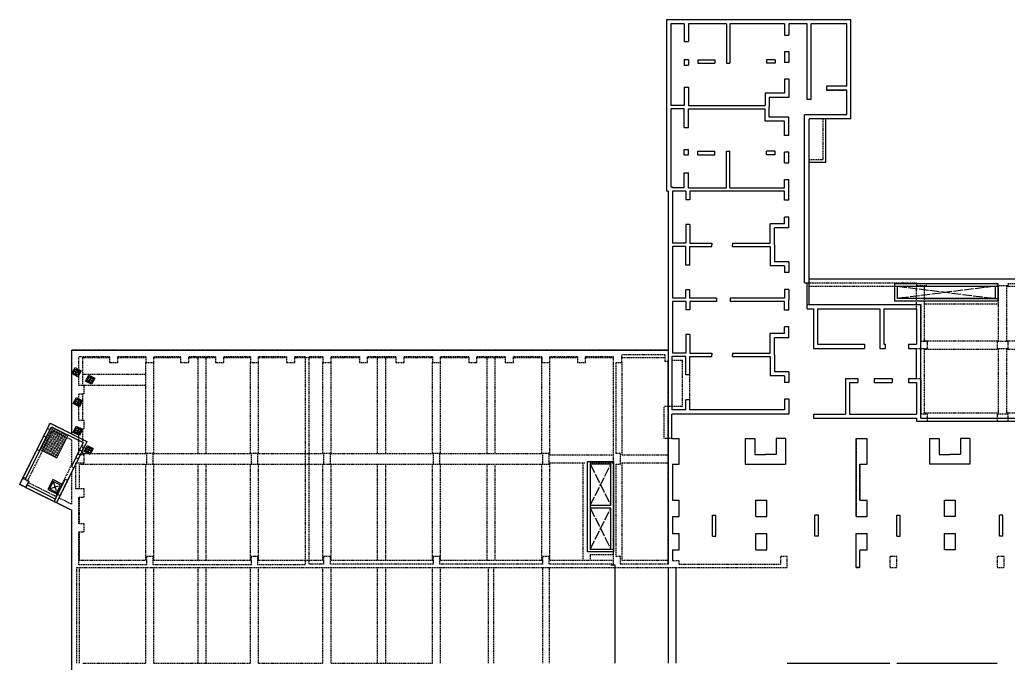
# Model space of a CAD drawing. Header units: millimetres. Extents: x 317501 to 2277231, y -321722 to 1186893.
# Drawn here: x 1943911 to 2016172, y 836528 to 883588 of the extents above; entities that cross this region are included whole.
import ezdxf

# ---------------------------------------------------------------- set-up
doc = ezdxf.new("R2010")
doc.units = ezdxf.units.MM
doc.header["$LTSCALE"] = 57
doc.linetypes.add('XS-지하주차장$0$DDOT', pattern=[14, 12, -1, 0, -1])
doc.linetypes.add('XS-지하주차장$0$HID', pattern=[2.3, 1.5, -0.8])
for name, color, linetype in [('XS-지하주차장$0$A-STL', 3, 'Continuous'), ('XS-지하주차장$0$AWG', 5, 'XS-지하주차장$0$HID'), ('XS-지하주차장$0$B', 9, 'XS-지하주차장$0$HID'), ('XS-지하주차장$0$CROSS', 15, 'Continuous'), ('XS-지하주차장$0$DA', 7, 'XS-지하주차장$0$HID'), ('XS-지하주차장$0$DA-PIT', 40, 'Continuous'), ('XS-지하주차장$0$EL7', 7, 'Continuous'), ('XS-지하주차장$0$G', 4, 'XS-지하주차장$0$HID'), ('XS-지하주차장$0$GG', 4, 'Continuous'), ('XS-지하주차장$0$OPEN', 9, 'XS-지하주차장$0$DDOT'), ('XS-지하주차장$0$PL', 7, 'Continuous'), ('XS-지하주차장$0$SLAB', 3, 'Continuous'), ('XS-지하주차장$0$W1', 2, 'Continuous'), ('XS-지하주차장$0$W1-H', 11, 'XS-지하주차장$0$HID'), ('XS-지하주차장$0$W11', 40, 'Continuous'), ('XS-지하주차장$0$WG', 6, 'XS-지하주차장$0$HID'), ('XS-지하주차장$0$점검구', 7, 'Continuous')]:
    doc.layers.add(name, color=color, linetype=linetype)
doc.layers.add('XS-지하주차장$0$DEFPOINT', color=144, linetype='Continuous', plot=False)

# ---------------------------------------------------------------- blocks, each defined once
blk = doc.blocks.new('XS-지하주차장$0$B1-W')
at = {"layer": 'XS-지하주차장$0$W1-H'}
for p, q in [((42780, 153270), (42780, 140730)), ((56255, 153270), (42780, 153270)), ((56255, 146020), (56255, 153270)), ((43080, 152970), (43080, 146995)), ((44065, 152970), (43080, 152970)), ((44065, 152970), (44065, 151670)), ((44365, 152970), (44365, 151670)), ((47160, 152970), (44365, 152970)), ((47160, 152970), (47160, 150090)), ((47410, 152970), (47410, 150090)), ((51405, 152970), (47410, 152970)), ((51405, 152970), (51405, 152155)), ((53055, 152970), (51705, 152970)), ((51705, 152970), (51705, 152155)), ((53055, 147430), (53055, 152970)), ((53355, 147430), (53355, 152970)), ((55955, 152970), (53355, 152970)), ((55955, 148420), (55955, 152970)), ((51405, 152155), (51705, 152155)), ((44065, 151670), (44365, 151670)), ((44065, 150360), (44065, 149960)), ((44065, 150360), (44365, 150360)), ((44365, 150360), (44365, 149960)), ((45065, 150340), (46300, 150340)), ((45065, 150340), (45065, 150090)), ((46300, 150340), (46300, 150090)), ((50705, 150340), (50075, 150340)), ((50075, 150340), (50075, 150090)), ((50705, 150340), (50705, 150090)), ((51405, 150945), (51705, 150945)), ((51405, 150945), (51405, 150145)), ((51705, 150945), (51705, 150145)), ((44065, 149960), (44365, 149960)), ((45065, 150090), (46300, 150090)), ((47160, 150090), (47410, 150090)), ((50705, 150090), (50075, 150090)), ((51705, 150145), (51405, 150145)), ((51705, 148925), (51405, 148925)), ((51405, 148925), (51405, 147895)), ((51705, 148925), (51705, 147595)), ((44065, 148350), (44065, 146995)), ((44065, 148350), (44365, 148350)), ((44365, 148350), (44365, 146995)), ((55955, 148420), (54465, 148420)), ((54465, 148420), (54465, 148120)), ((49985, 147895), (49985, 146995)), ((51405, 147895), (49985, 147895)), ((50285, 147595), (50285, 146870)), ((51705, 147595), (50285, 147595)), ((53355, 147430), (53055, 147430)), ((54465, 148120), (55955, 148120)), ((55955, 146320), (55955, 148120)), ((44065, 146995), (43080, 146995)), ((43080, 146745), (43080, 141030)), ((44065, 146745), (43080, 146745)), ((44065, 145390), (44065, 146745)), ((44365, 146995), (49985, 146995)), ((44365, 146745), (49985, 146745)), ((44365, 145390), (44365, 146745)), ((49985, 145845), (49985, 146745)), ((50285, 146145), (50285, 146870)), ((51705, 146145), (50285, 146145)), ((51705, 144815), (51705, 146145)), ((55955, 146320), (52845, 146320)), ((52845, 134035), (52845, 146320)), ((56255, 146020), (53195, 146020)), ((53195, 134335), (53195, 146020)), ((44065, 145390), (44365, 145390)), ((51405, 145845), (49985, 145845)), ((51405, 144815), (51405, 145845)), ((51705, 144815), (51405, 144815)), ((44065, 143380), (44065, 143780)), ((44065, 143780), (44365, 143780)), ((44065, 143380), (44365, 143380)), ((44365, 143380), (44365, 143780)), ((45065, 143650), (46300, 143650)), ((45065, 143400), (45065, 143650)), ((45065, 143400), (46300, 143400)), ((46300, 143400), (46300, 143650)), ((47160, 140980), (47160, 143650)), ((47160, 143650), (47410, 143650)), ((47410, 140980), (47410, 143650)), ((50705, 143650), (50075, 143650)), ((50075, 143400), (50075, 143650)), ((50705, 143400), (50075, 143400)), ((50705, 143400), (50705, 143650)), ((51705, 143595), (51405, 143595)), ((51405, 142795), (51405, 143595)), ((51705, 142795), (51705, 143595)), ((51405, 142795), (51705, 142795)), ((44065, 142070), (44365, 142070)), ((44065, 140980), (44065, 142070)), ((44365, 140980), (44365, 142070)), ((43200, 141030), (43080, 141030)), ((43200, 141030), (43200, 140980)), ((44065, 140980), (43200, 140980)), ((44365, 140980), (47160, 140980)), ((47410, 140980), (51405, 140980)), ((51405, 141585), (51705, 141585)), ((51405, 140980), (51405, 141585)), ((51705, 140830), (51705, 141585)), ((42900, 140730), (42780, 140730)), ((42900, 140730), (42900, 129110)), ((44185, 140730), (43200, 140730)), ((43200, 140730), (43200, 136935)), ((44185, 140730), (44185, 140100)), ((44485, 140730), (44485, 140100)), ((51405, 140730), (44485, 140730)), ((51405, 140065), (51405, 140730)), ((51705, 140065), (51705, 140830)), ((44485, 140100), (44185, 140100)), ((51705, 140065), (51405, 140065)), ((51405, 138355), (51405, 138845)), ((51705, 138845), (51405, 138845)), ((51705, 138055), (51705, 138845)), ((44485, 138290), (44185, 138290)), ((44185, 138290), (44185, 136935)), ((44485, 138290), (44485, 136935)), ((50355, 136935), (50355, 138355)), ((51405, 138355), (50355, 138355)), ((50655, 136810), (50655, 138055)), ((51705, 138055), (50655, 138055)), ((44185, 136935), (43200, 136935)), ((44185, 136685), (43200, 136685)), ((43200, 136685), (43200, 132915)), ((44185, 135330), (44185, 136685)), ((44485, 136935), (46085, 136935)), ((44485, 135330), (44485, 136685)), ((44485, 136685), (46085, 136685)), ((46085, 136935), (46085, 136810)), ((46085, 136685), (46085, 136810)), ((47585, 136935), (50355, 136935)), ((47585, 136935), (47585, 136810)), ((47585, 136685), (47585, 136810)), ((47585, 136685), (50355, 136685)), ((50355, 136685), (50355, 135265)), ((50655, 136810), (50655, 135565)), ((44485, 135330), (44185, 135330)), ((51405, 135265), (50355, 135265)), ((51705, 135565), (50655, 135565)), ((51405, 135265), (51405, 134775)), ((51705, 135565), (51705, 134775)), ((51705, 134775), (51405, 134775)), ((52845, 134035), (61055, 134035)), ((53195, 134335), (61055, 134335)), ((61055, 134335), (70630, 134335)), ((61055, 134035), (61055, 133835)), ((61055, 133835), (61755, 133835)), ((61755, 133985), (66950, 133985)), ((61755, 133985), (61755, 133835)), ((66950, 133985), (66950, 133835)), ((66950, 133835), (67750, 133835)), ((67750, 133985), (70130, 133985)), ((67750, 133835), (67750, 133985)), ((44485, 133520), (44185, 133520)), ((44185, 132915), (44185, 133520)), ((44485, 132915), (44485, 133520)), ((51405, 133555), (51405, 132915)), ((51705, 133555), (51405, 133555)), ((51705, 133555), (51705, 132790)), ((44185, 132915), (43200, 132915)), ((44185, 132665), (43200, 132665)), ((43200, 132665), (43200, 128895)), ((44185, 132665), (44185, 132060)), ((46430, 132915), (44485, 132915)), ((44485, 132665), (44485, 132060)), ((46430, 132665), (44485, 132665)), ((46430, 132915), (46430, 132665)), ((51405, 132915), (47430, 132915)), ((47430, 132915), (47430, 132665)), ((51405, 132665), (47430, 132665)), ((51405, 132025), (51405, 132665)), ((51705, 132025), (51705, 132790)), ((53055, 132435), (61355, 132435)), ((53055, 132135), (53055, 132435)), ((61355, 132435), (61355, 129735)), ((44485, 132060), (44185, 132060)), ((51705, 132025), (51405, 132025)), ((53055, 132135), (53505, 132135)), ((53505, 132135), (53505, 129235)), ((53805, 132135), (58355, 132135)), ((53805, 132135), (53805, 129535)), ((58355, 132135), (58355, 129235)), ((58655, 132135), (61055, 132135)), ((58655, 132135), (58655, 129535)), ((61055, 132135), (61055, 129535)), ((51405, 130315), (51405, 130805)), ((51705, 130805), (51405, 130805)), ((51705, 130015), (51705, 130805)), ((44485, 130250), (44185, 130250)), ((44185, 130250), (44185, 128895)), ((44485, 130250), (44485, 128895)), ((50355, 128895), (50355, 130315)), ((51405, 130315), (50355, 130315)), ((50655, 128770), (50655, 130015)), ((51705, 130015), (50655, 130015)), ((53805, 129535), (57245, 129535)), ((57245, 129535), (57245, 129235)), ((58655, 129535), (58780, 129535)), ((58780, 129235), (58780, 129535)), ((60450, 129535), (61055, 129535)), ((60450, 129535), (60450, 129235)), ((61855, 129735), (61355, 129735)), ((61855, 129235), (61855, 129735)), ((67750, 129735), (66950, 129735)), ((66950, 129735), (66950, 129235)), ((67750, 129235), (67750, 129735)), ((42900, 129110), (-700, 129110)), ((-700, 122980), (-700, 129110)), ((42650, 128760), (39500, 128760)), ((39500, 128210), (39500, 128760)), ((42650, 128760), (42650, 128310)), ((44185, 128645), (43150, 128645)), ((43150, 128645), (43150, 124735)), ((44185, 128895), (43200, 128895)), ((44185, 127290), (44185, 128645)), ((44485, 128895), (46085, 128895)), ((44485, 127290), (44485, 128645)), ((44485, 128645), (46085, 128645)), ((46085, 128895), (46085, 128770)), ((46085, 128645), (46085, 128770)), ((47585, 128895), (50355, 128895)), ((47585, 128895), (47585, 128770)), ((47585, 128645), (47585, 128770)), ((47585, 128645), (50355, 128645)), ((50355, 128645), (50355, 127225)), ((50655, 128770), (50655, 127525)), ((53505, 129235), (57245, 129235)), ((58355, 129235), (58780, 129235)), ((60450, 129235), (61355, 129235)), ((61355, 129235), (61855, 129235)), ((66950, 129235), (67750, 129235)), ((2050, 128610), (-200, 128610)), ((-200, 126510), (-200, 128610)), ((2050, 128610), (2050, 128210)), ((2050, 128210), (2650, 128210)), ((4700, 128610), (2650, 128610)), ((2650, 128210), (2650, 128610)), ((4700, 128610), (4700, 128210)), ((4700, 128210), (5300, 128210)), ((7250, 128610), (5300, 128610)), ((5300, 128210), (5300, 128610)), ((7250, 128610), (7250, 128210)), ((7250, 128210), (7850, 128210)), ((9800, 128610), (7850, 128610)), ((7850, 128210), (7850, 128610)), ((9800, 128610), (9800, 128210)), ((9800, 128210), (10400, 128210)), ((12350, 128610), (10400, 128610)), ((10400, 128210), (10400, 128610)), ((12350, 128610), (12350, 128210)), ((12350, 128210), (12950, 128210)), ((15000, 128610), (12950, 128610)), ((12950, 128210), (12950, 128610)), ((15000, 128610), (15000, 128210)), ((15000, 128210), (15600, 128210)), ((16350, 128610), (15600, 128610)), ((15600, 128210), (15600, 128610)), ((16350, 128610), (16350, 113410)), ((17650, 128610), (16650, 128610)), ((16650, 113460), (16650, 128610)), ((17650, 128610), (17650, 128210)), ((17650, 128210), (18250, 128210)), ((20315, 128610), (18250, 128610)), ((18250, 128210), (18250, 128610)), ((20315, 128610), (20315, 128210)), ((20315, 128210), (20915, 128210)), ((22985, 128610), (20915, 128610)), ((20915, 128210), (20915, 128610)), ((22985, 128610), (22985, 128210)), ((22985, 128210), (23585, 128210)), ((25650, 128610), (23585, 128610)), ((23585, 128210), (23585, 128610)), ((25650, 128610), (25650, 128210)), ((25650, 128210), (26250, 128210)), ((28315, 128610), (26250, 128610)), ((26250, 128210), (26250, 128610)), ((28315, 128610), (28315, 128210)), ((28315, 128210), (28915, 128210)), ((30985, 128610), (28915, 128610)), ((28915, 128210), (28915, 128610)), ((30985, 128610), (30985, 128210)), ((30985, 128210), (31585, 128210)), ((33650, 128610), (31585, 128610)), ((31585, 128210), (31585, 128610)), ((33650, 128610), (33650, 128210)), ((33650, 128210), (34250, 128210)), ((36250, 128610), (34250, 128610)), ((34250, 128210), (34250, 128610)), ((36250, 128610), (36250, 128210)), ((36250, 128210), (36850, 128210)), ((38900, 128610), (36850, 128610)), ((36850, 128210), (36850, 128610)), ((38900, 113460), (38900, 128610)), ((39100, 121560), (39100, 128210)), ((39100, 128210), (39500, 128210)), ((42650, 128310), (42900, 128310)), ((42900, 113460), (42900, 128310)), ((44485, 127290), (44185, 127290)), ((51405, 127225), (50355, 127225)), ((51705, 127525), (50655, 127525)), ((51405, 127225), (51405, 126735)), ((51705, 127525), (51705, 126735)), ((200, 126510), (-200, 126510)), ((200, 125910), (200, 126510)), ((51705, 126735), (51405, 126735)), ((55855, 127035), (55855, 124435)), ((55855, 127035), (56755, 127035)), ((56155, 126735), (56155, 124435)), ((56155, 126735), (56755, 126735)), ((56755, 127035), (56755, 126735)), ((57945, 127035), (59265, 127035)), ((57945, 127035), (57945, 126735)), ((57945, 126735), (59265, 126735)), ((59265, 127035), (59265, 126735)), ((60455, 127035), (61355, 127035)), ((60455, 127035), (60455, 126735)), ((60455, 126735), (61055, 126735)), ((61055, 126735), (61055, 124435)), ((61355, 127035), (61355, 124425)), ((-200, 123960), (-200, 125910)), ((-200, 125910), (200, 125910)), ((44485, 125480), (44185, 125480)), ((44185, 124735), (44185, 125480)), ((44485, 124735), (44485, 125480)), ((51405, 125515), (51405, 124735)), ((51705, 125515), (51405, 125515)), ((51705, 125515), (51705, 124735)), ((44185, 124735), (43150, 124735)), ((51705, 124435), (43150, 124435)), ((43150, 122635), (43150, 124435)), ((51405, 124735), (44485, 124735)), ((51705, 124735), (51705, 124435)), ((53505, 124435), (53505, 124135)), ((53505, 124435), (55855, 124435)), ((56155, 124435), (61055, 124435)), ((61855, 124425), (61355, 124425)), ((61855, 123925), (61855, 124425)), ((67750, 124425), (66950, 124425)), ((66950, 124425), (66950, 123925)), ((67750, 123925), (67750, 124425)), ((-4510, 119290), (-2286, 123767)), ((-2286, 123767), (-700, 122980)), ((200, 123960), (-200, 123960)), ((200, 123360), (200, 123960)), ((53505, 124135), (61055, 124135)), ((61055, 124135), (61055, 123925)), ((61055, 123925), (61855, 123925)), ((66950, 123925), (67750, 123925)), ((-3930, 119559), (-2105, 123231)), ((-2105, 123231), (-700, 122533)), ((-200, 121460), (-200, 123360)), ((-200, 123360), (200, 123360)), ((-700, 120778), (-700, 122533)), ((43150, 122635), (43700, 122635)), ((43700, 120775), (43700, 122635)), ((48525, 122635), (49225, 122635)), ((48525, 122635), (48525, 120775)), ((49225, 122635), (49225, 121475)), ((51475, 122635), (50775, 122635)), ((50775, 122635), (50775, 121475)), ((51475, 122635), (51475, 120775)), ((56640, 122635), (56640, 116940)), ((56640, 122635), (57440, 122635)), ((57440, 120775), (57440, 122635)), ((62005, 122635), (62005, 120775)), ((62005, 122635), (62705, 122635)), ((62705, 122635), (62705, 121475)), ((64955, 122635), (64255, 122635)), ((64255, 122635), (64255, 121475)), ((64955, 122635), (64955, 120775)), ((200, 121460), (-200, 121460)), ((200, 120860), (200, 121460)), ((5250, 121560), (4750, 121560)), ((4750, 121560), (4750, 120760)), ((5250, 120760), (5250, 121560)), ((12900, 121560), (12400, 121560)), ((12400, 121560), (12400, 120760)), ((12900, 120760), (12900, 121560)), ((18200, 121560), (17700, 121560)), ((17700, 121560), (17700, 120760)), ((18200, 120760), (18200, 121560)), ((26200, 121560), (25700, 121560)), ((25700, 121560), (25700, 120760)), ((26200, 120760), (26200, 121560)), ((34200, 121560), (33700, 121560)), ((33700, 121560), (33700, 120760)), ((34200, 120760), (34200, 121560)), ((39400, 121560), (39100, 121560)), ((39400, 120760), (39400, 121560)), ((49225, 121475), (50000, 121475)), ((50775, 121475), (50000, 121475)), ((62705, 121475), (63480, 121475)), ((64255, 121475), (63480, 121475)), ((-700, 120778), (-1869, 118424)), ((-400, 118960), (-400, 120860)), ((-400, 120860), (200, 120860)), ((4750, 120760), (5250, 120760)), ((12400, 120760), (12900, 120760)), ((17700, 120760), (18200, 120760)), ((25700, 120760), (26200, 120760)), ((33700, 120760), (34200, 120760)), ((39100, 114010), (39100, 120760)), ((39100, 120760), (39400, 120760)), ((43200, 120775), (43700, 120775)), ((43200, 120775), (43200, 118140)), ((48525, 120775), (51475, 120775)), ((56890, 120775), (56890, 118140)), ((56890, 120775), (57440, 120775)), ((64955, 120775), (62005, 120775)), ((-700, 120216), (-1646, 118313)), ((-700, 117843), (-700, 120216)), ((-4510, 119290), (-700, 117397)), ((-3884, 119425), (-1869, 118424)), ((200, 118960), (-400, 118960)), ((200, 118360), (200, 118960)), ((-1646, 118313), (-700, 117843)), ((-200, 116410), (-200, 118360)), ((-200, 118360), (200, 118360)), ((43200, 118140), (43700, 118140)), ((43700, 116940), (43700, 118140)), ((49300, 118140), (50100, 118140)), ((49300, 116940), (49300, 118140)), ((50100, 116940), (50100, 118140)), ((56890, 118140), (57440, 118140)), ((57440, 116940), (57440, 118140)), ((-700, 48240), (-700, 117397)), ((200, 116410), (-200, 116410)), ((200, 115810), (200, 116410)), ((43200, 116940), (43700, 116940)), ((43200, 116940), (43200, 115695)), ((46130, 115495), (46130, 117030)), ((46130, 117030), (46380, 117030)), ((46380, 115495), (46380, 117030)), ((49300, 116940), (50100, 116940)), ((53620, 115495), (53620, 117030)), ((53870, 117030), (53620, 117030)), ((53870, 115495), (53870, 117030)), ((56640, 116940), (57440, 116940)), ((59610, 115495), (59610, 117030)), ((59610, 117030), (59860, 117030)), ((59860, 115495), (59860, 117030)), ((67100, 115495), (67100, 117030)), ((67350, 117030), (67100, 117030)), ((67350, 115495), (67350, 117030)), ((-200, 113410), (-200, 115810)), ((-200, 115810), (200, 115810)), ((43200, 115695), (43700, 115695)), ((43700, 114495), (43700, 115695)), ((49300, 115695), (50100, 115695)), ((49300, 114495), (49300, 115695)), ((50100, 114495), (50100, 115695)), ((56640, 115695), (57440, 115695)), ((56640, 113210), (56640, 115695)), ((57440, 114495), (57440, 115695)), ((46130, 115495), (46380, 115495)), ((53870, 115495), (53620, 115495)), ((59610, 115495), (59860, 115495)), ((67350, 115495), (67100, 115495)), ((43200, 114495), (43700, 114495)), ((43200, 114495), (43200, 113710)), ((49300, 114495), (50100, 114495)), ((56890, 114495), (57440, 114495)), ((56890, 113210), (56890, 114495)), ((5250, 114010), (4750, 114010)), ((4750, 114010), (4750, 113410)), ((5250, 113410), (5250, 114010)), ((12900, 114010), (12400, 114010)), ((12400, 114010), (12400, 113410)), ((12900, 113410), (12900, 114010)), ((17700, 113460), (16650, 113460)), ((18200, 114010), (17700, 114010)), ((17700, 114010), (17700, 113460)), ((18200, 113460), (18200, 114010)), ((25700, 113460), (18200, 113460)), ((26200, 114010), (25700, 114010)), ((25700, 114010), (25700, 113460)), ((26200, 113460), (26200, 114010)), ((33700, 113460), (26200, 113460)), ((34200, 114010), (33700, 114010)), ((33700, 114010), (33700, 113460)), ((34200, 113460), (34200, 114010)), ((38900, 113460), (34200, 113460)), ((39400, 114010), (39100, 114010)), ((39400, 113460), (39400, 114010)), ((42900, 113460), (39400, 113460)), ((43700, 113710), (43200, 113710)), ((43700, 113460), (43700, 113710)), ((43700, 113460), (51100, 113460)), ((51600, 114010), (51100, 114010)), ((51100, 114010), (51100, 113460)), ((51600, 113210), (51600, 114010)), ((59600, 114010), (59100, 114010)), ((59100, 114010), (59100, 113210)), ((59600, 113210), (59600, 114010)), ((67450, 114010), (66950, 114010)), ((66950, 114010), (66950, 113210)), ((67450, 113210), (67450, 114010)), ((-350, 106210), (-350, 113210)), ((-350, 113210), (51600, 113210)), ((4750, 113410), (-200, 113410)), ((12400, 113410), (5250, 113410)), ((16350, 113410), (12900, 113410)), ((56640, 113210), (56890, 113210)), ((59100, 113210), (59600, 113210)), ((66950, 113210), (67450, 113210))]:
    blk.add_line(p, q, dxfattribs=at)
blk.add_lwpolyline([(-3930, 119559), (-3840, 119515), (-3884, 119425)], dxfattribs=at)
for points in [[(63080, 116940), (63080, 118140), (63880, 118140), (63880, 116940)], [(63080, 114495), (63080, 115695), (63880, 115695), (63880, 114495)]]:
    blk.add_lwpolyline(points, close=True, dxfattribs=at)
blk = doc.blocks.new('XS-지하주차장$0$101')
at = {"layer": 'XS-지하주차장$0$W11'}
for p, q in [((29145, 18575), (29145, 27800)), ((29145, 27800), (40060, 27800)), ((30635, 27500), (29345, 27500)), ((29345, 18275), (29345, 27500)), ((30635, 27500), (30635, 27000)), ((32495, 27500), (32495, 27000)), ((32495, 27500), (35130, 27500)), ((35130, 27500), (35130, 27000)), ((36330, 27500), (37575, 27500)), ((36330, 27500), (36330, 27000)), ((37575, 27500), (37575, 27000)), ((38775, 27500), (38775, 27000)), ((38775, 27500), (40060, 27500)), ((40060, 27500), (40060, 27800)), ((32495, 27000), (30635, 27000)), ((36330, 27000), (35130, 27000)), ((38775, 27000), (37575, 27000)), ((37775, 24570), (36240, 24570)), ((36240, 24570), (36240, 24320)), ((37775, 24570), (37775, 24320)), ((37775, 24320), (36240, 24320)), ((30635, 22175), (30635, 21475)), ((30635, 22175), (32495, 22175)), ((32495, 22175), (32495, 19225)), ((30635, 21475), (31795, 21475)), ((31795, 21475), (31795, 20700)), ((31795, 19925), (31795, 20700)), ((30635, 19225), (30635, 19925)), ((30635, 19925), (31795, 19925)), ((30635, 19225), (32495, 19225)), ((20835, 10415), (20835, 18575)), ((29145, 18575), (20835, 18575)), ((21135, 15875), (21135, 18275)), ((21135, 18275), (23735, 18275)), ((23735, 17670), (23735, 18275)), ((24035, 17670), (24035, 18275)), ((26235, 18275), (24035, 18275)), ((26235, 17675), (26235, 18275)), ((26535, 18275), (28835, 18275)), ((26535, 17675), (26535, 18275)), ((28835, 13375), (28835, 18275)), ((29135, 10725), (29135, 18275)), ((29135, 18275), (29345, 18275)), ((23735, 17670), (24035, 17670)), ((26235, 17675), (26535, 17675)), ((37775, 17080), (36240, 17080)), ((36240, 16830), (36240, 17080)), ((37775, 16830), (36240, 16830)), ((37775, 16830), (37775, 17080)), ((23735, 15875), (23735, 16000)), ((24035, 16000), (23735, 16000)), ((24035, 15575), (24035, 16000)), ((26235, 15165), (26235, 16485)), ((26235, 16485), (26535, 16485)), ((26535, 15165), (26535, 16485)), ((21135, 15875), (23735, 15875)), ((21135, 11025), (21135, 15575)), ((21135, 15575), (24035, 15575)), ((23735, 11025), (23735, 14465)), ((23735, 14465), (24035, 14465)), ((24035, 10725), (24035, 14465)), ((26235, 15165), (26535, 15165)), ((32495, 14660), (30635, 14660)), ((30635, 13860), (30635, 14660)), ((32495, 14110), (32495, 14660)), ((35130, 14110), (35130, 14660)), ((36330, 14660), (35130, 14660)), ((36330, 13860), (36330, 14660)), ((37575, 13860), (37575, 14660)), ((38775, 14660), (37575, 14660)), ((38775, 14110), (38775, 14660)), ((26235, 13075), (26235, 13975)), ((26235, 13975), (26535, 13975)), ((26535, 13375), (26535, 13975)), ((36330, 13860), (30635, 13860)), ((35130, 14110), (32495, 14110)), ((40060, 13860), (37575, 13860)), ((40060, 14110), (38775, 14110)), ((40060, 14110), (40060, 13860)), ((7250, 13475), (0, 13475)), ((0, 13475), (0, 0)), ((300, 13175), (300, 10575)), ((4850, 13175), (300, 13175)), ((4850, 13175), (4850, 11685)), ((6950, 13175), (5150, 13175)), ((5150, 13175), (5150, 11685)), ((6950, 13175), (6950, 10065)), ((7250, 13475), (7250, 10415)), ((26235, 13075), (28835, 13075)), ((26535, 13375), (28835, 13375)), ((28835, 10725), (28835, 13075)), ((4850, 11685), (5150, 11685)), ((21135, 11025), (23735, 11025)), ((37775, 11090), (36240, 11090)), ((36240, 11090), (36240, 10840)), ((37775, 10840), (36240, 10840)), ((37775, 11090), (37775, 10840)), ((5840, 10575), (300, 10575)), ((5840, 10275), (300, 10275)), ((300, 10275), (300, 8925)), ((5840, 10575), (5840, 10275)), ((20835, 10415), (7250, 10415)), ((19235, 10065), (19235, 10275)), ((21135, 10275), (19235, 10275)), ((21135, 10275), (21135, 10725)), ((21135, 10725), (24035, 10725)), ((28835, 10725), (29135, 10725)), ((19235, 10065), (6950, 10065)), ((300, 8925), (1115, 8925)), ((1115, 8625), (1115, 8925)), ((2325, 8625), (2325, 8925)), ((2325, 8925), (3125, 8925)), ((3125, 8925), (3125, 8625)), ((4345, 8925), (4345, 8625)), ((4345, 8925), (5675, 8925)), ((5675, 8925), (5675, 7505)), ((8455, 8925), (7125, 8925)), ((7125, 8925), (7125, 7505)), ((8455, 8925), (8455, 8625)), ((9675, 8925), (9675, 8625)), ((10475, 8925), (9675, 8925)), ((10475, 8625), (10475, 8925)), ((11685, 8625), (11685, 8925)), ((12440, 8925), (11685, 8925)), ((13205, 8925), (12440, 8925)), ((13205, 8925), (13205, 8625)), ((15215, 8925), (14425, 8925)), ((14425, 8925), (14425, 8625)), ((15215, 8925), (15215, 7875)), ((17705, 8925), (18495, 8925)), ((17705, 8925), (17705, 7875)), ((18495, 8925), (18495, 8625)), ((19715, 8925), (20480, 8925)), ((19715, 8925), (19715, 8625)), ((21245, 8925), (20480, 8925)), ((21245, 8925), (21245, 8625)), ((23255, 8925), (22465, 8925)), ((22465, 8925), (22465, 8625)), ((23255, 8925), (23255, 7875)), ((25745, 8925), (26535, 8925)), ((25745, 8925), (25745, 7875)), ((26535, 8925), (26535, 8625)), ((27755, 8925), (28535, 8925)), ((27755, 8925), (27755, 8625)), ((28535, 8925), (28835, 8925)), ((28835, 8925), (28835, 370)), ((30635, 8695), (30635, 7995)), ((30635, 8695), (32495, 8695)), ((32495, 5745), (32495, 8695)), ((300, 8625), (1115, 8625)), ((300, 8625), (300, 4630)), ((2325, 8625), (3125, 8625)), ((4345, 8625), (5375, 8625)), ((5375, 8625), (5375, 7205)), ((8455, 8625), (7425, 8625)), ((7425, 8625), (7425, 7205)), ((10475, 8625), (9675, 8625)), ((12290, 8625), (11685, 8625)), ((12290, 4630), (12290, 8625)), ((12540, 8625), (12540, 1705)), ((13205, 8625), (12540, 8625)), ((14915, 8625), (14425, 8625)), ((14915, 8625), (14915, 7575)), ((18005, 8625), (18495, 8625)), ((18005, 8625), (18005, 7575)), ((19715, 8625), (20355, 8625)), ((20355, 8625), (20355, 4650)), ((20605, 8625), (20605, 4650)), ((21245, 8625), (20605, 8625)), ((22955, 8625), (22465, 8625)), ((22955, 8625), (22955, 7575)), ((26045, 8625), (26535, 8625)), ((26045, 8625), (26045, 7575)), ((27755, 8625), (28535, 8625)), ((28535, 8625), (28535, 1705)), ((30635, 7995), (31795, 7995)), ((31795, 7995), (31795, 7220)), ((2930, 7925), (2930, 7295)), ((2930, 7925), (3180, 7925)), ((2930, 7295), (3180, 7295)), ((3180, 7925), (3180, 7295)), ((5675, 7505), (6400, 7505)), ((7125, 7505), (6400, 7505)), ((9620, 7925), (9620, 7295)), ((9870, 7925), (9620, 7925)), ((9870, 7295), (9620, 7295)), ((9870, 7925), (9870, 7295)), ((16335, 7575), (14915, 7575)), ((16460, 7875), (15215, 7875)), ((16335, 4805), (16335, 7575)), ((16460, 7875), (17705, 7875)), ((16585, 4805), (16585, 7575)), ((16585, 7575), (18005, 7575)), ((24375, 7575), (22955, 7575)), ((24500, 7875), (23255, 7875)), ((24375, 4805), (24375, 7575)), ((24500, 7875), (25745, 7875)), ((24625, 4805), (24625, 7575)), ((24625, 7575), (26045, 7575)), ((35130, 6520), (35130, 7320)), ((36330, 7320), (35130, 7320)), ((36330, 6520), (36330, 7320)), ((37575, 6520), (37575, 7320)), ((38775, 7320), (37575, 7320)), ((38775, 6520), (38775, 7320)), ((5375, 7205), (6275, 7205)), ((6275, 1585), (6275, 7205)), ((6525, 1585), (6525, 7205)), ((7425, 7205), (6525, 7205)), ((31795, 6445), (31795, 7220)), ((36330, 6520), (35130, 6520)), ((38775, 6520), (37575, 6520)), ((30635, 5745), (30635, 6445)), ((30635, 6445), (31795, 6445)), ((30635, 5745), (32495, 5745)), ((300, 4630), (3180, 4630)), ((300, 4380), (3180, 4380)), ((300, 4380), (300, 1585)), ((3180, 4380), (3180, 4630)), ((12290, 4630), (9620, 4630)), ((9620, 4380), (9620, 4630)), ((12290, 4380), (9620, 4380)), ((12290, 1585), (12290, 4380)), ((16335, 4805), (16460, 4805)), ((16585, 4805), (16460, 4805)), ((20355, 4650), (20605, 4650)), ((24375, 4805), (24500, 4805)), ((24625, 4805), (24500, 4805)), ((20355, 3650), (20605, 3650)), ((20355, 3650), (20355, 1705)), ((20605, 3650), (20605, 1705)), ((2930, 2285), (2930, 3520)), ((2930, 3520), (3180, 3520)), ((3180, 2285), (3180, 3520)), ((9620, 2285), (9620, 3520)), ((9870, 3520), (9620, 3520)), ((9870, 2285), (9870, 3520)), ((16335, 1705), (16335, 3305)), ((16335, 3305), (16460, 3305)), ((16585, 3305), (16460, 3305)), ((16585, 1705), (16585, 3305)), ((24375, 1705), (24375, 3305)), ((24375, 3305), (24500, 3305)), ((24625, 3305), (24500, 3305)), ((24625, 1705), (24625, 3305)), ((37775, 3600), (36240, 3600)), ((36240, 3350), (36240, 3600)), ((37775, 3350), (36240, 3350)), ((37775, 3350), (37775, 3600)), ((2930, 2285), (3180, 2285)), ((9870, 2285), (9620, 2285)), ((300, 1585), (1600, 1585)), ((1600, 1285), (1600, 1585)), ((2910, 1585), (3310, 1585)), ((2910, 1285), (2910, 1585)), ((3310, 1285), (3310, 1585)), ((4920, 1585), (6275, 1585)), ((4920, 1285), (4920, 1585)), ((7880, 1585), (6525, 1585)), ((7880, 1285), (7880, 1585)), ((9890, 1585), (9490, 1585)), ((9490, 1285), (9490, 1585)), ((9890, 1285), (9890, 1585)), ((11200, 1285), (11200, 1585)), ((12290, 1585), (11200, 1585)), ((12540, 1705), (13170, 1705)), ((13170, 1705), (13170, 1405)), ((14980, 1705), (16335, 1705)), ((14980, 1705), (14980, 1405)), ((17940, 1705), (16585, 1705)), ((17940, 1705), (17940, 1405)), ((20355, 1705), (19750, 1705)), ((19750, 1705), (19750, 1405)), ((20605, 1705), (21210, 1705)), ((21210, 1705), (21210, 1405)), ((23020, 1705), (24375, 1705)), ((23020, 1705), (23020, 1405)), ((25980, 1705), (24625, 1705)), ((25980, 1705), (25980, 1405)), ((28535, 1705), (27790, 1705)), ((27790, 1705), (27790, 1405)), ((300, 1285), (1600, 1285)), ((300, 1285), (300, 300)), ((2910, 1285), (3310, 1285)), ((4920, 1285), (6275, 1285)), ((6275, 1285), (6275, 300)), ((7880, 1285), (6525, 1285)), ((6525, 1285), (6525, 300)), ((9890, 1285), (9490, 1285)), ((12290, 1285), (11200, 1285)), ((12290, 1285), (12290, 420)), ((12540, 1405), (12540, 420)), ((12540, 1405), (13170, 1405)), ((14980, 1405), (16335, 1405)), ((16335, 1405), (16335, 420)), ((17940, 1405), (16585, 1405)), ((16585, 1405), (16585, 420)), ((20355, 1405), (19750, 1405)), ((20355, 1405), (20355, 420)), ((20605, 1405), (20605, 420)), ((20605, 1405), (21210, 1405)), ((23020, 1405), (24375, 1405)), ((24375, 1405), (24375, 420)), ((25980, 1405), (24625, 1405)), ((24625, 1405), (24625, 370)), ((28535, 1405), (27790, 1405)), ((28535, 1405), (28535, 370)), ((32495, 920), (30635, 920)), ((30635, 370), (30635, 920)), ((32495, 420), (32495, 920)), ((35130, 420), (35130, 920)), ((36330, 920), (35130, 920)), ((36330, 420), (36330, 920)), ((38775, 920), (37575, 920)), ((37575, 420), (37575, 920)), ((38775, 420), (38775, 920)), ((0, 0), (12540, 0)), ((300, 300), (6275, 300)), ((6525, 300), (12240, 300)), ((12240, 420), (12240, 300)), ((12240, 420), (12290, 420)), ((12540, 420), (16335, 420)), ((12540, 120), (12540, 0)), ((12540, 120), (39810, 120)), ((16585, 420), (20355, 420)), ((20605, 420), (24375, 420)), ((24625, 370), (28535, 370)), ((30635, 370), (28835, 370)), ((32495, 420), (35130, 420)), ((36330, 420), (37575, 420)), ((38775, 420), (39560, 420))]:
    blk.add_line(p, q, dxfattribs=at)
for points in [[(36330, 20300), (35130, 20300), (35130, 21100), (36330, 21100)], [(38775, 20300), (37575, 20300), (37575, 21100), (38775, 21100)]]:
    blk.add_lwpolyline(points, close=True, dxfattribs=at)
blk = doc.blocks.new('XS-지하주차장$0$H-300X300X10X15')
at = {"color": 0, "linetype": 'ByBlock'}
blk.add_lwpolyline([(-150, -150), (-150, -135), (-27, -135, 0.414214), (-5, -113), (-5, 113, 0.414214), (-27, 135), (-150, 135), (-150, 150), (150, 150), (150, 135), (27, 135, 0.414214), (5, 113), (5, -113, 0.414214), (27, -135), (150, -135), (150, -150)], format="xyb", close=True, dxfattribs=at)
blk = doc.blocks.new('XS-지하주차장$0$SC1')
at = {"layer": 'XS-지하주차장$0$DEFPOINT'}
for p, q in [((-250, 0), (250, 0)), ((0, 250), (0, -250))]:
    blk.add_line(p, q, dxfattribs=at)
at = {"layer": 'XS-지하주차장$0$PL'}
blk.add_lwpolyline([(-175, -175), (-175, 175), (175, 175), (175, -175)], close=True, dxfattribs=at)
at = {"layer": 'XS-지하주차장$0$W1'}
blk.add_lwpolyline([(-250, -250), (-250, 250), (250, 250), (250, -250)], close=True, dxfattribs=at)
at = {"layer": 'XS-지하주차장$0$A-STL', "rotation": 90.0000000000057}
blk.add_blockref('XS-지하주차장$0$H-300X300X10X15', (0, 0), dxfattribs=at)

msp = doc.modelspace()

# ---------------------------------------------------------------- hatches: boundary and pattern name
at = {"layer": 'XS-지하주차장$0$CROSS'}
h = msp.add_hatch(dxfattribs=at)
h.set_pattern_fill('CROSS', color=256, scale=300, angle=63.580915, style=0)
h.set_pattern_definition([(63.5809, (1949067.354, 835734.27), (-33.79726, 100.53728), [37.5, -112.5]), (153.5809, (1949092.49, 835742.72), (-100.53728, -33.79726), [37.5, -112.5])])
h.paths.add_polyline_path([(1947439.7, 853214), (1946226.2, 853816.9), (1945400.8, 852155.6), (1946614.3, 851552.7)])

# ---------------------------------------------------------------- linework, layer by layer
at = {"layer": 'XS-지하주차장$0$AWG'}
for p, q in [((2009476.6, 862452.6), (2009476.6, 864102.6)), ((2010026.6, 864102.6), (2010026.6, 860102.6)), ((2010026.6, 859502.6), (2010026.6, 854842.6)), ((1992356.6, 858662.6), (1991571.6, 858662.6)), ((1992356.6, 855302.6), (1992356.6, 858662.6)), ((1992906.6, 855797.6), (1992906.6, 857607.6)), ((1991021.6, 852952.6), (1991021.6, 855302.6)), ((1992356.6, 855302.6), (1991021.6, 855302.6)), ((1991571.6, 852952.6), (1991021.6, 852952.6))]:
    msp.add_line(p, q, dxfattribs=at)
at = {"layer": 'XS-지하주차장$0$B'}
for p, q in [((2010026.6, 863202.6), (2015471.6, 863202.6)), ((2010026.6, 862802.6), (2015471.6, 862802.6)), ((1956946.6, 851877.6), (1956946.6, 858877.6)), ((1957546.6, 851877.6), (1957546.6, 858877.6)), ((1970071.6, 851877.6), (1970071.6, 858877.6)), ((1970671.6, 851877.6), (1970671.6, 858877.6)), ((1978071.6, 851877.6), (1978071.6, 858877.6)), ((1978671.6, 851877.6), (1978671.6, 858877.6)), ((1956946.6, 844077.6), (1956946.6, 851077.6)), ((1957546.6, 844077.6), (1957546.6, 851077.6)), ((1970071.6, 844077.6), (1970071.6, 851077.6)), ((1970671.6, 844077.6), (1970671.6, 851077.6)), ((1978071.6, 844077.6), (1978071.6, 851077.6)), ((1978671.6, 844077.6), (1978671.6, 851077.6)), ((1985071.6, 851177.6), (1985071.6, 844077.6)), ((1985621.6, 851177.6), (1985621.6, 844877.6)), ((1985621.6, 844877.6), (1987321.6, 844877.6)), ((1985621.6, 844477.6), (1985621.6, 844077.6)), ((1985621.6, 844477.6), (1987321.6, 844477.6)), ((1956946.6, 836527.6), (1956946.6, 843527.6)), ((1957546.6, 836527.6), (1957546.6, 843527.6)), ((1970071.6, 836527.6), (1970071.6, 843527.6)), ((1970671.6, 836527.6), (1970671.6, 843527.6)), ((1978171.6, 836527.6), (1978171.6, 843527.6)), ((1978571.6, 836527.6), (1978571.6, 843527.6))]:
    msp.add_line(p, q, dxfattribs=at)
at = {"layer": 'XS-지하주차장$0$DA', "linetype": 'Continuous'}
for points in [[(2007871.6, 864302.6), (2015421.6, 864302.6), (2015421.6, 863002.6), (2007871.6, 863002.6)], [(2008071.6, 864102.6), (2015221.6, 864102.6), (2015221.6, 863202.6), (2008071.6, 863202.6)], [(1985421.6, 851277.6), (1987321.6, 851277.6), (1987321.6, 844677.6), (1985421.6, 844677.6)]]:
    msp.add_lwpolyline(points, close=True, dxfattribs=at)
for points in [[(1987121.6, 851077.6), (1985621.6, 851077.6), (1985621.6, 848077.6), (1987121.6, 848077.6), (1987121.6, 851077.6)], [(1987121.6, 847877.6), (1985621.6, 847877.6), (1985621.6, 844877.6), (1987121.6, 844877.6), (1987121.6, 847877.6)]]:
    msp.add_lwpolyline(points, dxfattribs=at)
at = {"layer": 'XS-지하주차장$0$DA-PIT', "linetype": 'XS-지하주차장$0$HID'}
for p, q in [((2002616.6, 876337.6), (2002616.6, 873337.6)), ((2002616.6, 873337.6), (2001616.6, 873337.6))]:
    msp.add_line(p, q, dxfattribs=at)
at = {"layer": 'XS-지하주차장$0$DA-PIT', "linetype": 'Continuous'}
for p, q in [((2002816.6, 876337.6), (2002816.6, 873137.6)), ((2002816.6, 873137.6), (2001616.6, 873137.6))]:
    msp.add_line(p, q, dxfattribs=at)
at = {"layer": 'XS-지하주차장$0$DEFPOINT', "linetype": 'XS-지하주차장$0$HID'}
msp.add_lwpolyline([(1944581.6, 849832.5), (1944359.2, 849384.7), (1943911.4, 849607.2), (1944133.9, 850054.9)], close=True, dxfattribs=at)
at = {"layer": 'XS-지하주차장$0$EL7'}
for p, q in [((1945668.9, 853144.6), (1945940.3, 853690.9)), ((1945848, 853055.7), (1946119.4, 853601.9)), ((1944169.5, 850126.6), (1945175, 852150.6)), ((1944348.6, 850037.6), (1945354.1, 852061.6)), ((1948287.7, 852122.7), (1948016.3, 851576.4)), ((1948195.4, 851487.4), (1948466.8, 852033.7)), ((1947233.2, 850000.2), (1946677, 848880.8)), ((1947412.3, 849911.2), (1946856.2, 848791.8)), ((1947233.2, 850000.2), (1947412.3, 849911.2)), ((1944359.2, 849384.7), (1946419, 848361.4)), ((1944448.2, 849563.8), (1946508, 848540.5)), ((1946598.1, 848272.4), (1947721.6, 847714.2))]:
    msp.add_line(p, q, dxfattribs=at)
for points in [[(2001616.6, 864652.6), (2019051.6, 864652.6), (2019051.6, 860002.6), (2033421.6, 860002.6), (2033421.6, 849327.6), (2057565.4, 849327.6)], [(1947721.6, 853297.3), (1947721.6, 859427.6), (1991321.6, 859427.6)], [(1948721.6, 778557.6), (1947721.6, 778557.6), (1947721.6, 847714.2)]]:
    msp.add_lwpolyline(points, dxfattribs=at)
at = {"layer": 'XS-지하주차장$0$G'}
for p, q in [((2015471.6, 860102.6), (2015471.6, 864102.6)), ((2016071.6, 860102.6), (2016071.6, 864102.6)), ((2010026.6, 860102.6), (2015471.6, 860102.6)), ((2016071.6, 860102.6), (2018501.6, 860102.6)), ((2010026.6, 859502.6), (2015471.6, 859502.6)), ((2015471.6, 854842.6), (2015471.6, 859502.6)), ((2016071.6, 854842.6), (2016071.6, 859502.6)), ((2016071.6, 859502.6), (2018451.6, 859502.6)), ((1953121.6, 851877.6), (1953121.6, 858527.6)), ((1953721.6, 851877.6), (1953721.6, 858527.6)), ((1960771.6, 851877.6), (1960771.6, 858527.6)), ((1961371.6, 851877.6), (1961371.6, 858527.6)), ((1966071.6, 851877.6), (1966071.6, 858527.6)), ((1966671.6, 851877.6), (1966671.6, 858527.6)), ((1974071.6, 851877.6), (1974071.6, 858527.6)), ((1974671.6, 851877.6), (1974671.6, 858527.6)), ((1982071.6, 858527.6), (1982071.6, 858877.6)), ((1982071.6, 851877.6), (1982071.6, 858527.6)), ((1982671.6, 858527.6), (1982671.6, 858877.6)), ((1982671.6, 851777.6), (1982671.6, 858527.6)), ((1987921.6, 858527.6), (1987921.6, 851777.6)), ((1948521.6, 857667.6), (1953121.6, 857667.6)), ((1948521.6, 856867.6), (1953121.6, 856867.6)), ((2010026.6, 854842.6), (2015471.6, 854842.6)), ((2016071.6, 854842.6), (2018451.6, 854842.6)), ((1948521.6, 851877.6), (1953121.6, 851877.6)), ((1953721.6, 851877.6), (1960771.6, 851877.6)), ((1961371.6, 851877.6), (1966071.6, 851877.6)), ((1966671.6, 851877.6), (1974071.6, 851877.6)), ((1974671.6, 851877.6), (1982071.6, 851877.6)), ((1982671.6, 851777.6), (1987321.6, 851777.6)), ((1987921.6, 851777.6), (1991321.6, 851777.6)), ((1948271.6, 851077.6), (1953121.6, 851077.6)), ((1953121.6, 844077.6), (1953121.6, 851077.6)), ((1953721.6, 851077.6), (1960771.6, 851077.6)), ((1953721.6, 844077.6), (1953721.6, 851077.6)), ((1960771.6, 844077.6), (1960771.6, 851077.6)), ((1961371.6, 851077.6), (1966071.6, 851077.6)), ((1961371.6, 844077.6), (1961371.6, 851077.6)), ((1966071.6, 844077.6), (1966071.6, 851077.6)), ((1966671.6, 851077.6), (1974071.6, 851077.6)), ((1966671.6, 844077.6), (1966671.6, 851077.6)), ((1974071.6, 844077.6), (1974071.6, 851077.6)), ((1974671.6, 851077.6), (1982071.6, 851077.6)), ((1974671.6, 844077.6), (1974671.6, 851077.6)), ((1982071.6, 844077.6), (1982071.6, 851077.6)), ((1982671.6, 844077.6), (1982671.6, 851177.6)), ((1982671.6, 851177.6), (1985221.6, 851177.6)), ((1985621.6, 851177.6), (1987321.6, 851177.6)), ((1987921.6, 851177.6), (1991321.6, 851177.6)), ((1987921.6, 851177.6), (1987921.6, 844077.6)), ((1953121.6, 836527.6), (1953121.6, 843527.6)), ((1953721.6, 836527.6), (1953721.6, 843527.6)), ((1960771.6, 836527.6), (1960771.6, 843527.6)), ((1961371.6, 836527.6), (1961371.6, 843527.6)), ((1966071.6, 836527.6), (1966071.6, 843527.6)), ((1966671.6, 836527.6), (1966671.6, 843527.6)), ((1974071.6, 836527.6), (1974071.6, 843527.6)), ((1974671.6, 836527.6), (1974671.6, 843527.6)), ((1982121.6, 843527.6), (1982121.6, 836527.6)), ((1982621.6, 843527.6), (1982621.6, 836527.6)), ((1948521.6, 836527.6), (1953121.6, 836527.6)), ((1953721.6, 836527.6), (1960771.6, 836527.6)), ((1961371.6, 836527.6), (1966071.6, 836527.6)), ((1966671.6, 836527.6), (1974071.6, 836527.6))]:
    msp.add_line(p, q, dxfattribs=at)
at = {"layer": 'XS-지하주차장$0$G', "linetype": 'Continuous'}
for p, q in [((1987121.6, 843727.6), (1987421.6, 843727.6)), ((1987421.6, 843727.6), (1987421.6, 836527.6))]:
    msp.add_line(p, q, dxfattribs=at)
at = {"layer": 'XS-지하주차장$0$GG'}
for p, q in [((1991321.6, 843527.6), (1991321.6, 836527.6)), ((1991871.6, 843527.6), (1991871.6, 836527.6)), ((2000021.6, 836527.6), (2007521.6, 836527.6)), ((2008021.6, 836527.6), (2015371.6, 836527.6))]:
    msp.add_line(p, q, dxfattribs=at)
at = {"layer": 'XS-지하주차장$0$OPEN'}
for p, q in [((2015221.6, 864102.6), (2008071.6, 863202.6)), ((2008071.6, 864102.6), (2015221.6, 863202.6)), ((1946361.6, 849819.1), (1946632, 849014.8)), ((1946094.6, 849281.8), (1946898.9, 849552.2))]:
    msp.add_line(p, q, dxfattribs=at)
for points in [[(1985621.6, 848077.6), (1987121.6, 851077.6)], [(1985621.6, 851077.6), (1987121.6, 848077.6)], [(1985621.6, 844877.6), (1987121.6, 847877.6)], [(1985621.6, 847877.6), (1987121.6, 844877.6)]]:
    msp.add_lwpolyline(points, dxfattribs=at)
at = {"layer": 'XS-지하주차장$0$SLAB'}
for p, q in [((1946614.3, 851552.7), (1947439.7, 853214)), ((1945400.8, 852155.6), (1946614.3, 851552.7)), ((1947861.7, 850815.8), (1947412.3, 849911.2))]:
    msp.add_line(p, q, dxfattribs=at)
at = {"layer": 'XS-지하주차장$0$W1'}
for p, q in [((1945940.3, 853690.9), (1946136.1, 854085)), ((1946119.4, 853601.9), (1945940.3, 853690.9)), ((1946119.4, 853601.9), (1946226.2, 853816.9)), ((1946136.1, 854085), (1948822.8, 852750.2)), ((1946226.2, 853816.9), (1948554.7, 852660.1)), ((1945175, 852150.6), (1945668.9, 853144.6)), ((1945354.1, 852061.6), (1945848, 853055.7)), ((1945848, 853055.7), (1945668.9, 853144.6)), ((1948822.8, 852750.2), (1948466.8, 852033.7)), ((1945175, 852150.6), (1945354.1, 852061.6)), ((1948554.7, 852660.1), (1948287.7, 852122.7)), ((1948287.7, 852122.7), (1948466.8, 852033.7)), ((1948016.3, 851576.4), (1947682.6, 850904.8)), ((1948195.4, 851487.4), (1947861.7, 850815.8)), ((1948016.3, 851576.4), (1948195.4, 851487.4)), ((1947682.6, 850904.8), (1947861.7, 850815.8)), ((1943911.4, 849607.2), (1944169.5, 850126.6)), ((1944169.5, 850126.6), (1944348.6, 850037.6)), ((1944313, 849966), (1944348.6, 850037.6)), ((1944581.6, 849832.5), (1944313, 849966)), ((1944359.2, 849384.7), (1944581.6, 849832.5)), ((1944359.2, 849384.7), (1943911.4, 849607.2)), ((1946677, 848880.8), (1946419, 848361.4)), ((1946598.1, 848272.4), (1946419, 848361.4)), ((1946856.2, 848791.8), (1946598.1, 848272.4)), ((1946677, 848880.8), (1946856.2, 848791.8))]:
    msp.add_line(p, q, dxfattribs=at)
at = {"layer": 'XS-지하주차장$0$WG'}
for p, q in [((2001616.6, 864102.6), (2009476.6, 864102.6)), ((2010026.6, 864102.6), (2015471.6, 864102.6)), ((2016071.6, 864102.6), (2018501.6, 864102.6)), ((1948521.6, 856827.6), (1948521.6, 858877.6)), ((1948521.6, 858877.6), (1950471.6, 858877.6)), ((1951071.6, 858877.6), (1953121.6, 858877.6)), ((1953721.6, 858877.6), (1955671.6, 858877.6)), ((1956271.6, 858877.6), (1958221.6, 858877.6)), ((1958821.6, 858877.6), (1960771.6, 858877.6)), ((1961371.6, 858877.6), (1963421.6, 858877.6)), ((1964021.6, 858877.6), (1966071.6, 858877.6)), ((1966671.6, 858877.6), (1968736.6, 858877.6)), ((1969336.6, 858877.6), (1971406.6, 858877.6)), ((1972006.6, 858877.6), (1974071.6, 858877.6)), ((1974671.6, 858877.6), (1976736.6, 858877.6)), ((1977336.6, 858877.6), (1979406.6, 858877.6)), ((1980006.6, 858877.6), (1982071.6, 858877.6)), ((1982671.6, 858877.6), (1984671.6, 858877.6)), ((1985271.6, 858877.6), (1987321.6, 858877.6)), ((1987921.6, 858877.6), (1991071.6, 858877.6)), ((1948521.6, 854277.6), (1948521.6, 856227.6)), ((1948521.6, 851877.6), (1948521.6, 853677.6)), ((1948271.6, 849277.6), (1948271.6, 851077.6)), ((1948271.6, 846727.6), (1948271.6, 848677.6)), ((1948271.6, 844077.6), (1948271.6, 846127.6)), ((1948271.6, 844077.6), (1953121.6, 844077.6)), ((1953721.6, 844077.6), (1960771.6, 844077.6)), ((1961371.6, 844077.6), (1966071.6, 844077.6)), ((1966671.6, 844077.6), (1974071.6, 844077.6)), ((1974671.6, 844077.6), (1982071.6, 844077.6)), ((1982671.6, 844077.6), (1987321.6, 844077.6)), ((1987921.6, 844077.6), (1991321.6, 844077.6)), ((1948271.6, 836527.6), (1948271.6, 843527.6))]:
    msp.add_line(p, q, dxfattribs=at)
at = {"layer": 'XS-지하주차장$0$점검구'}
for points in [[(1947033, 849597.2), (1946316.5, 849953.2), (1945960.6, 849236.7), (1946677, 848880.8)], [(1946898.9, 849552.2), (1946361.6, 849819.1), (1946094.6, 849281.8), (1946632, 849014.8)]]:
    msp.add_lwpolyline(points, close=True, dxfattribs=at)

# ---------------------------------------------------------------- block references
at = {"layer": 'XS-지하주차장$0$W1'}
for p, rotation in [((1948050.7, 857806.8), 61.64645411555883), ((1949053.9, 857265.4), 61.64645411555883), ((1948165.8, 855619.7), 61.64645411555883), ((1948156.7, 853522.2), 243.5809154911988), ((1948954, 852126.7), 243.5809154911988)]:
    msp.add_blockref('XS-지하주차장$0$SC1', p, dxfattribs=dict(at, rotation=rotation))
at = {"layer": 'XS-지하주차장$0$W1-H'}
msp.add_blockref('XS-지하주차장$0$B1-W', (1948421.6, 730317.6), dxfattribs=at)
at = {"layer": 'XS-지하주차장$0$W11', "rotation": 270}
msp.add_blockref('XS-지하주차장$0$101', (1991201.6, 883587.6), dxfattribs=at)

doc.saveas('drawing.dxf')
